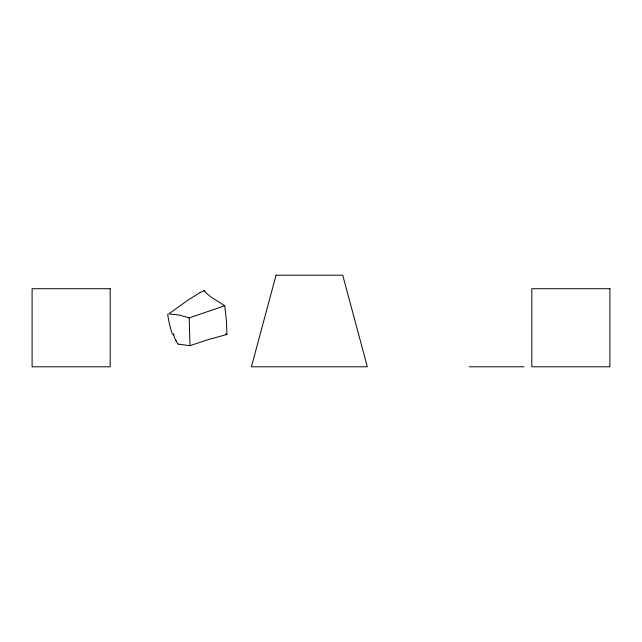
<?xml version="1.0" encoding="UTF-8"?>
<svg xmlns="http://www.w3.org/2000/svg" width="642" height="642" viewBox="0 0 642 642"><rect width="100%" height="100%" fill="white"/><g stroke="black" fill="none" stroke-linecap="round" stroke-linejoin="round"><path stroke-width="0.96" d="M200.055 292.567L188.676 299.637L168.774 313.938L179.118 314.997L189.197 317.894L224.724 305.761L226.441 320.928L226.931 334.458L207.27 339.891L190.008 345.677L178.58 344.16M469.35 366.799L524.008 366.799M178.42 344.152L177.593 343.695L176.157 340.645M225.647 333.872L226.931 334.458M224.724 305.761L210.64 296.781L206.21 293.041L204.252 290.417L204.268 291.54M173.894 335.084L173.404 333.696M189.197 317.894L190.008 345.677M175.94 340.83A74.657 53.663 -88.4 0 1 173.661 335.26M172.433 334.378A77.521 54.61 -89.3 0 1 167.706 314.227M200.103 292.64A91.886 91.589 -22.3 0 1 204.284 290.497M276.044 275.201L251.423 366.799L367.344 366.799L342.724 275.201L276.044 275.201M110.183 288.723L32.1 288.723L32.1 366.799L110.183 366.799L110.183 288.723M609.9 288.723L531.817 288.723L531.817 366.799L609.9 366.799L609.9 288.723"/></g></svg>
